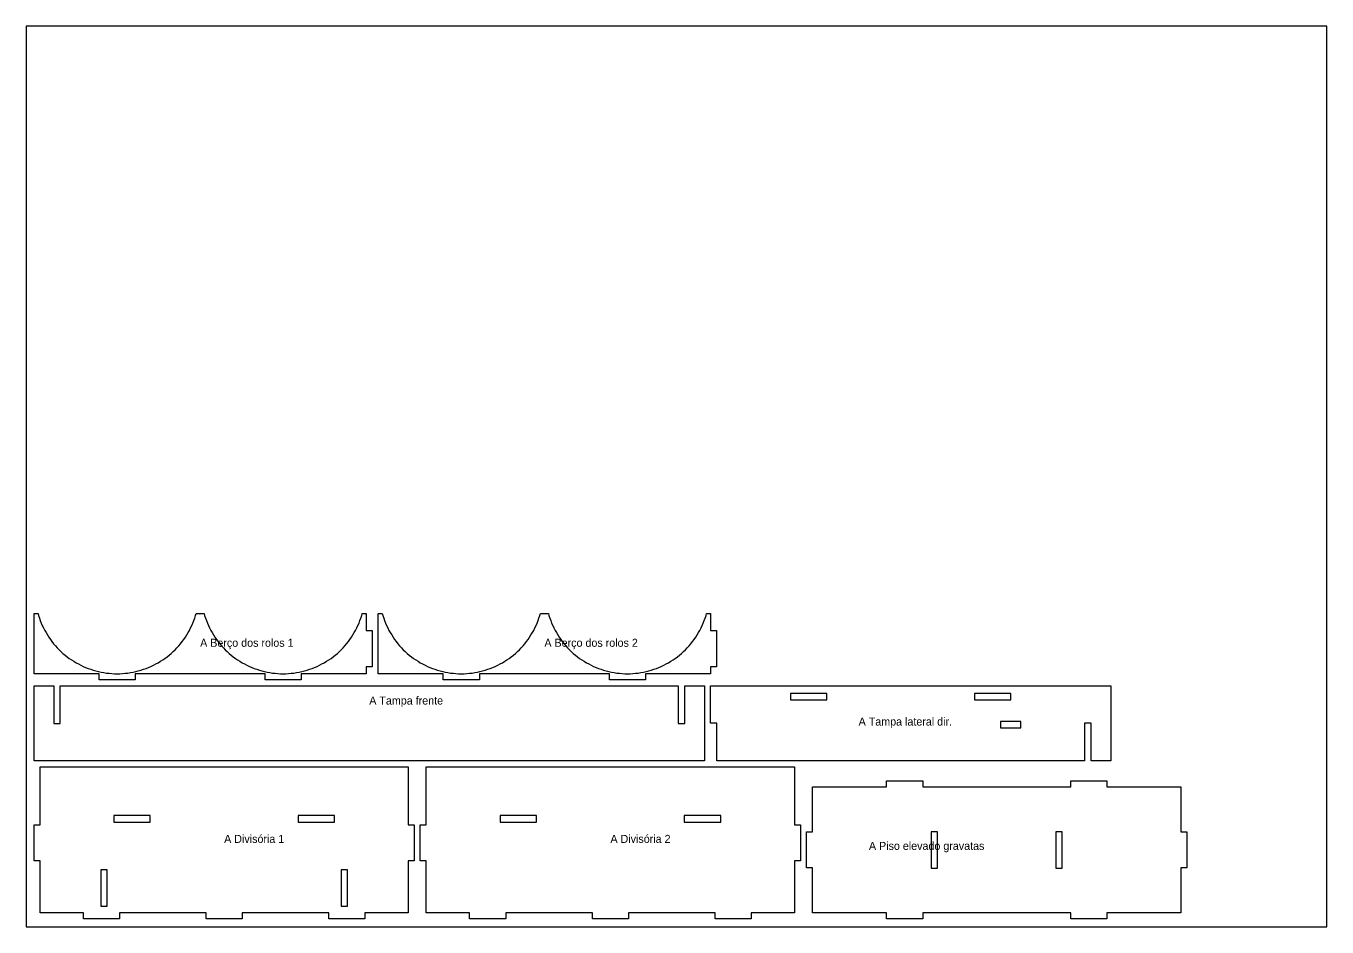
# Model space of a CAD drawing. Header units: millimetres. Extents: x 0 to 2750, y 0 to 900.
# Drawn here: x 1450 to 2750, y 0 to 900 of the extents above; entities that cross this region are included whole.
import ezdxf

# ---------------------------------------------------------------- set-up
doc = ezdxf.new("R2010")
doc.units = ezdxf.units.MM
for name, color, linetype in [('CORTE_EXTERNO', 1, 'Continuous'), ('CORTE_INTERNO', 5, 'Continuous'), ('ETIQUETAS_NAO_CORTAR', 8, 'Continuous'), ('MESA_NAO_CORTAR', 8, 'Continuous')]:
    doc.layers.add(name, color=color, linetype=linetype)

msp = doc.modelspace()

# ---------------------------------------------------------------- linework, layer by layer
at = {"layer": 'CORTE_EXTERNO'}
for points in [[(1796, 296), (1796, 260), (1790, 260), (1790, 253), (1725, 253), (1725, 247), (1689, 247), (1689, 253), (1559, 253), (1559, 247), (1523, 247), (1523, 253), (1458, 253), (1458, 313), (1462, 313), (1462.5, 311.2), (1463.4, 308.6), (1464.3, 306.1), (1465.2, 303.6), (1466.3, 301.2), (1467.5, 298.7), (1468.7, 296.3), (1470, 294), (1471.4, 291.7), (1472.8, 289.4), (1474.3, 287.2), (1475.9, 285.1), (1477.6, 283), (1479.3, 280.9), (1481.2, 278.9), (1483, 277), (1484.9, 275.2), (1486.9, 273.3), (1489, 271.6), (1491.1, 269.9), (1493.2, 268.3), (1495.4, 266.8), (1497.7, 265.4), (1500, 264), (1502.3, 262.7), (1504.7, 261.5), (1507.2, 260.3), (1509.6, 259.2), (1512.1, 258.3), (1514.6, 257.4), (1517.2, 256.5), (1519.8, 255.8), (1522.4, 255.1), (1525, 254.6), (1527.6, 254.1), (1530.3, 253.7), (1533, 253.4), (1535.6, 253.2), (1538.3, 253), (1541, 253), (1543.7, 253), (1546.4, 253.2), (1549, 253.4), (1551.7, 253.7), (1554.4, 254.1), (1557, 254.6), (1559.6, 255.1), (1562.2, 255.8), (1564.8, 256.5), (1567.4, 257.4), (1569.9, 258.3), (1572.4, 259.2), (1574.8, 260.3), (1577.3, 261.5), (1579.7, 262.7), (1582, 264), (1584.3, 265.4), (1586.6, 266.8), (1588.8, 268.3), (1590.9, 269.9), (1593, 271.6), (1595.1, 273.3), (1597.1, 275.2), (1599, 277), (1600.8, 278.9), (1602.7, 280.9), (1604.4, 283), (1606.1, 285.1), (1607.7, 287.2), (1609.2, 289.4), (1610.6, 291.7), (1612, 294), (1613.3, 296.3), (1614.5, 298.7), (1615.7, 301.2), (1616.8, 303.6), (1617.7, 306.1), (1618.6, 308.6), (1619.5, 311.2), (1620, 313), (1628, 313), (1628.5, 311.2), (1629.4, 308.6), (1630.3, 306.1), (1631.2, 303.6), (1632.3, 301.2), (1633.5, 298.7), (1634.7, 296.3), (1636, 294), (1637.4, 291.7), (1638.8, 289.4), (1640.3, 287.2), (1641.9, 285.1), (1643.6, 283), (1645.3, 280.9), (1647.2, 278.9), (1649, 277), (1650.9, 275.2), (1652.9, 273.3), (1655, 271.6), (1657.1, 269.9), (1659.2, 268.3), (1661.4, 266.8), (1663.7, 265.4), (1666, 264), (1668.3, 262.7), (1670.7, 261.5), (1673.2, 260.3), (1675.6, 259.2), (1678.1, 258.3), (1680.6, 257.4), (1683.2, 256.5), (1685.8, 255.8), (1688.4, 255.1), (1691, 254.6), (1693.6, 254.1), (1696.3, 253.7), (1699, 253.4), (1701.6, 253.2), (1704.3, 253), (1707, 253), (1709.7, 253), (1712.4, 253.2), (1715, 253.4), (1717.7, 253.7), (1720.4, 254.1), (1723, 254.6), (1725.6, 255.1), (1728.2, 255.8), (1730.8, 256.5), (1733.4, 257.4), (1735.9, 258.3), (1738.4, 259.2), (1740.8, 260.3), (1743.3, 261.5), (1745.7, 262.7), (1748, 264), (1750.3, 265.4), (1752.6, 266.8), (1754.8, 268.3), (1756.9, 269.9), (1759, 271.6), (1761.1, 273.3), (1763.1, 275.2), (1765, 277), (1766.8, 278.9), (1768.7, 280.9), (1770.4, 283), (1772.1, 285.1), (1773.7, 287.2), (1775.2, 289.4), (1776.6, 291.7), (1778, 294), (1779.3, 296.3), (1780.5, 298.7), (1781.7, 301.2), (1782.8, 303.6), (1783.7, 306.1), (1784.6, 308.6), (1785.5, 311.2), (1786, 313), (1790, 313), (1790, 296), (1796, 296)], [(2140, 296), (2140, 260), (2134, 260), (2134, 253), (2069, 253), (2069, 247), (2033, 247), (2033, 253), (1903, 253), (1903, 247), (1867, 247), (1867, 253), (1802, 253), (1802, 313), (1806, 313), (1806.5, 311.2), (1807.4, 308.6), (1808.3, 306.1), (1809.2, 303.6), (1810.3, 301.2), (1811.5, 298.7), (1812.7, 296.3), (1814, 294), (1815.4, 291.7), (1816.8, 289.4), (1818.3, 287.2), (1819.9, 285.1), (1821.6, 283), (1823.3, 280.9), (1825.2, 278.9), (1827, 277), (1828.9, 275.2), (1830.9, 273.3), (1833, 271.6), (1835.1, 269.9), (1837.2, 268.3), (1839.4, 266.8), (1841.7, 265.4), (1844, 264), (1846.3, 262.7), (1848.7, 261.5), (1851.2, 260.3), (1853.6, 259.2), (1856.1, 258.3), (1858.6, 257.4), (1861.2, 256.5), (1863.8, 255.8), (1866.4, 255.1), (1869, 254.6), (1871.6, 254.1), (1874.3, 253.7), (1877, 253.4), (1879.6, 253.2), (1882.3, 253), (1885, 253), (1887.7, 253), (1890.4, 253.2), (1893, 253.4), (1895.7, 253.7), (1898.4, 254.1), (1901, 254.6), (1903.6, 255.1), (1906.2, 255.8), (1908.8, 256.5), (1911.4, 257.4), (1913.9, 258.3), (1916.4, 259.2), (1918.8, 260.3), (1921.3, 261.5), (1923.7, 262.7), (1926, 264), (1928.3, 265.4), (1930.6, 266.8), (1932.8, 268.3), (1934.9, 269.9), (1937, 271.6), (1939.1, 273.3), (1941.1, 275.2), (1943, 277), (1944.8, 278.9), (1946.7, 280.9), (1948.4, 283), (1950.1, 285.1), (1951.7, 287.2), (1953.2, 289.4), (1954.6, 291.7), (1956, 294), (1957.3, 296.3), (1958.5, 298.7), (1959.7, 301.2), (1960.8, 303.6), (1961.7, 306.1), (1962.6, 308.6), (1963.5, 311.2), (1964, 313), (1972, 313), (1972.5, 311.2), (1973.4, 308.6), (1974.3, 306.1), (1975.2, 303.6), (1976.3, 301.2), (1977.5, 298.7), (1978.7, 296.3), (1980, 294), (1981.4, 291.7), (1982.8, 289.4), (1984.3, 287.2), (1985.9, 285.1), (1987.6, 283), (1989.3, 280.9), (1991.2, 278.9), (1993, 277), (1994.9, 275.2), (1996.9, 273.3), (1999, 271.6), (2001.1, 269.9), (2003.2, 268.3), (2005.4, 266.8), (2007.7, 265.4), (2010, 264), (2012.3, 262.7), (2014.7, 261.5), (2017.2, 260.3), (2019.6, 259.2), (2022.1, 258.3), (2024.6, 257.4), (2027.2, 256.5), (2029.8, 255.8), (2032.4, 255.1), (2035, 254.6), (2037.6, 254.1), (2040.3, 253.7), (2043, 253.4), (2045.6, 253.2), (2048.3, 253), (2051, 253), (2053.7, 253), (2056.4, 253.2), (2059, 253.4), (2061.7, 253.7), (2064.4, 254.1), (2067, 254.6), (2069.6, 255.1), (2072.2, 255.8), (2074.8, 256.5), (2077.4, 257.4), (2079.9, 258.3), (2082.4, 259.2), (2084.8, 260.3), (2087.3, 261.5), (2089.7, 262.7), (2092, 264), (2094.3, 265.4), (2096.6, 266.8), (2098.8, 268.3), (2100.9, 269.9), (2103, 271.6), (2105.1, 273.3), (2107.1, 275.2), (2109, 277), (2110.8, 278.9), (2112.7, 280.9), (2114.4, 283), (2116.1, 285.1), (2117.7, 287.2), (2119.2, 289.4), (2120.6, 291.7), (2122, 294), (2123.3, 296.3), (2124.5, 298.7), (2125.7, 301.2), (2126.8, 303.6), (2127.7, 306.1), (2128.6, 308.6), (2129.5, 311.2), (2130, 313), (2134, 313), (2134, 296), (2140, 296)], [(2128, 166), (1458, 166), (1458, 241), (1477.8, 241), (1477.8, 203.3), (1484.2, 203.3), (1484.2, 241), (2101.8, 241), (2101.8, 203.3), (2108.2, 203.3), (2108.2, 241), (2128, 241), (2128, 166)], [(2514.2, 203.7), (2507.8, 203.7), (2507.8, 166), (2140.2, 166), (2140.2, 203.7), (2134, 203.7), (2134, 241), (2534, 241), (2534, 166), (2514.2, 166), (2514.2, 203.7)], [(1832, 102), (1838, 102), (1838, 66), (1832, 66), (1832, 14), (1788.7, 14), (1788.7, 8), (1752.7, 8), (1752.7, 14), (1666, 14), (1666, 8), (1630, 8), (1630, 14), (1543.3, 14), (1543.3, 8), (1507.3, 8), (1507.3, 14), (1464, 14), (1464, 66), (1458, 66), (1458, 102), (1464, 102), (1464, 160), (1832, 160), (1832, 102)], [(1850, 160), (2218, 160), (2218, 102), (2224, 102), (2224, 66), (2218, 66), (2218, 14), (2174.7, 14), (2174.7, 8), (2138.7, 8), (2138.7, 14), (2052, 14), (2052, 8), (2016, 8), (2016, 14), (1929.3, 14), (1929.3, 8), (1893.3, 8), (1893.3, 14), (1850, 14), (1850, 66), (1844, 66), (1844, 102), (1850, 102), (1850, 160)], [(2604, 14), (2530, 14), (2530, 8), (2494, 8), (2494, 14), (2346, 14), (2346, 8), (2310, 8), (2310, 14), (2236, 14), (2236, 59), (2230, 59), (2230, 95), (2236, 95), (2236, 140), (2310, 140), (2310, 146), (2346, 146), (2346, 140), (2494, 140), (2494, 146), (2530, 146), (2530, 140), (2604, 140), (2604, 95), (2610, 95), (2610, 59), (2604, 59), (2604, 14)]]:
    msp.add_lwpolyline(points, close=True, dxfattribs=at)
at = {"layer": 'CORTE_INTERNO'}
for points in [[(2213.8, 226.8), (2250.2, 226.8), (2250.2, 233.2), (2213.8, 233.2), (2213.8, 226.8)], [(2397.8, 233.2), (2397.8, 226.8), (2434.2, 226.8), (2434.2, 233.2), (2397.8, 233.2)], [(2444.2, 205.2), (2423.8, 205.2), (2423.8, 198.8), (2444.2, 198.8), (2444.2, 205.2)], [(1537.8, 111.2), (1537.8, 104.8), (1574.2, 104.8), (1574.2, 111.2), (1537.8, 111.2)], [(1758.2, 111.2), (1721.8, 111.2), (1721.8, 104.8), (1758.2, 104.8), (1758.2, 111.2)], [(1923.8, 111.2), (1923.8, 104.8), (1960.2, 104.8), (1960.2, 111.2), (1923.8, 111.2)], [(2144.2, 111.2), (2107.8, 111.2), (2107.8, 104.8), (2144.2, 104.8), (2144.2, 111.2)], [(2354.5, 95.2), (2354.5, 58.8), (2360.8, 58.8), (2360.8, 95.2), (2354.5, 95.2)], [(2479.2, 58.8), (2485.5, 58.8), (2485.5, 95.2), (2479.2, 95.2), (2479.2, 58.8)], [(1531.2, 20.9), (1531.2, 57.1), (1524.8, 57.1), (1524.8, 20.9), (1531.2, 20.9)], [(1764.8, 20.9), (1771.2, 20.9), (1771.2, 57.1), (1764.8, 57.1), (1764.8, 20.9)]]:
    msp.add_lwpolyline(points, close=True, dxfattribs=at)
at = {"layer": 'MESA_NAO_CORTAR'}
msp.add_lwpolyline([(1450, 0), (2750, 0), (2750, 900), (1450, 900)], close=True, dxfattribs=at)

# ---------------------------------------------------------------- texts
at = {"layer": 'ETIQUETAS_NAO_CORTAR'}
for s, p in [('A Berço dos rolos 1', (1624, 279.9)), ('A Berço dos rolos 2', (1968, 279.9)), ('A Tampa frente', (1793, 222.2)), ('A Tampa lateral dir.', (2282, 201.2)), ('A Divisória 1', (1648, 84)), ('A Divisória 2', (2034, 84)), ('A Piso elevado gravatas', (2292.3, 77))]:
    msp.add_text(s, height=8, dxfattribs=at).set_placement(p)

doc.saveas('drawing.dxf')
